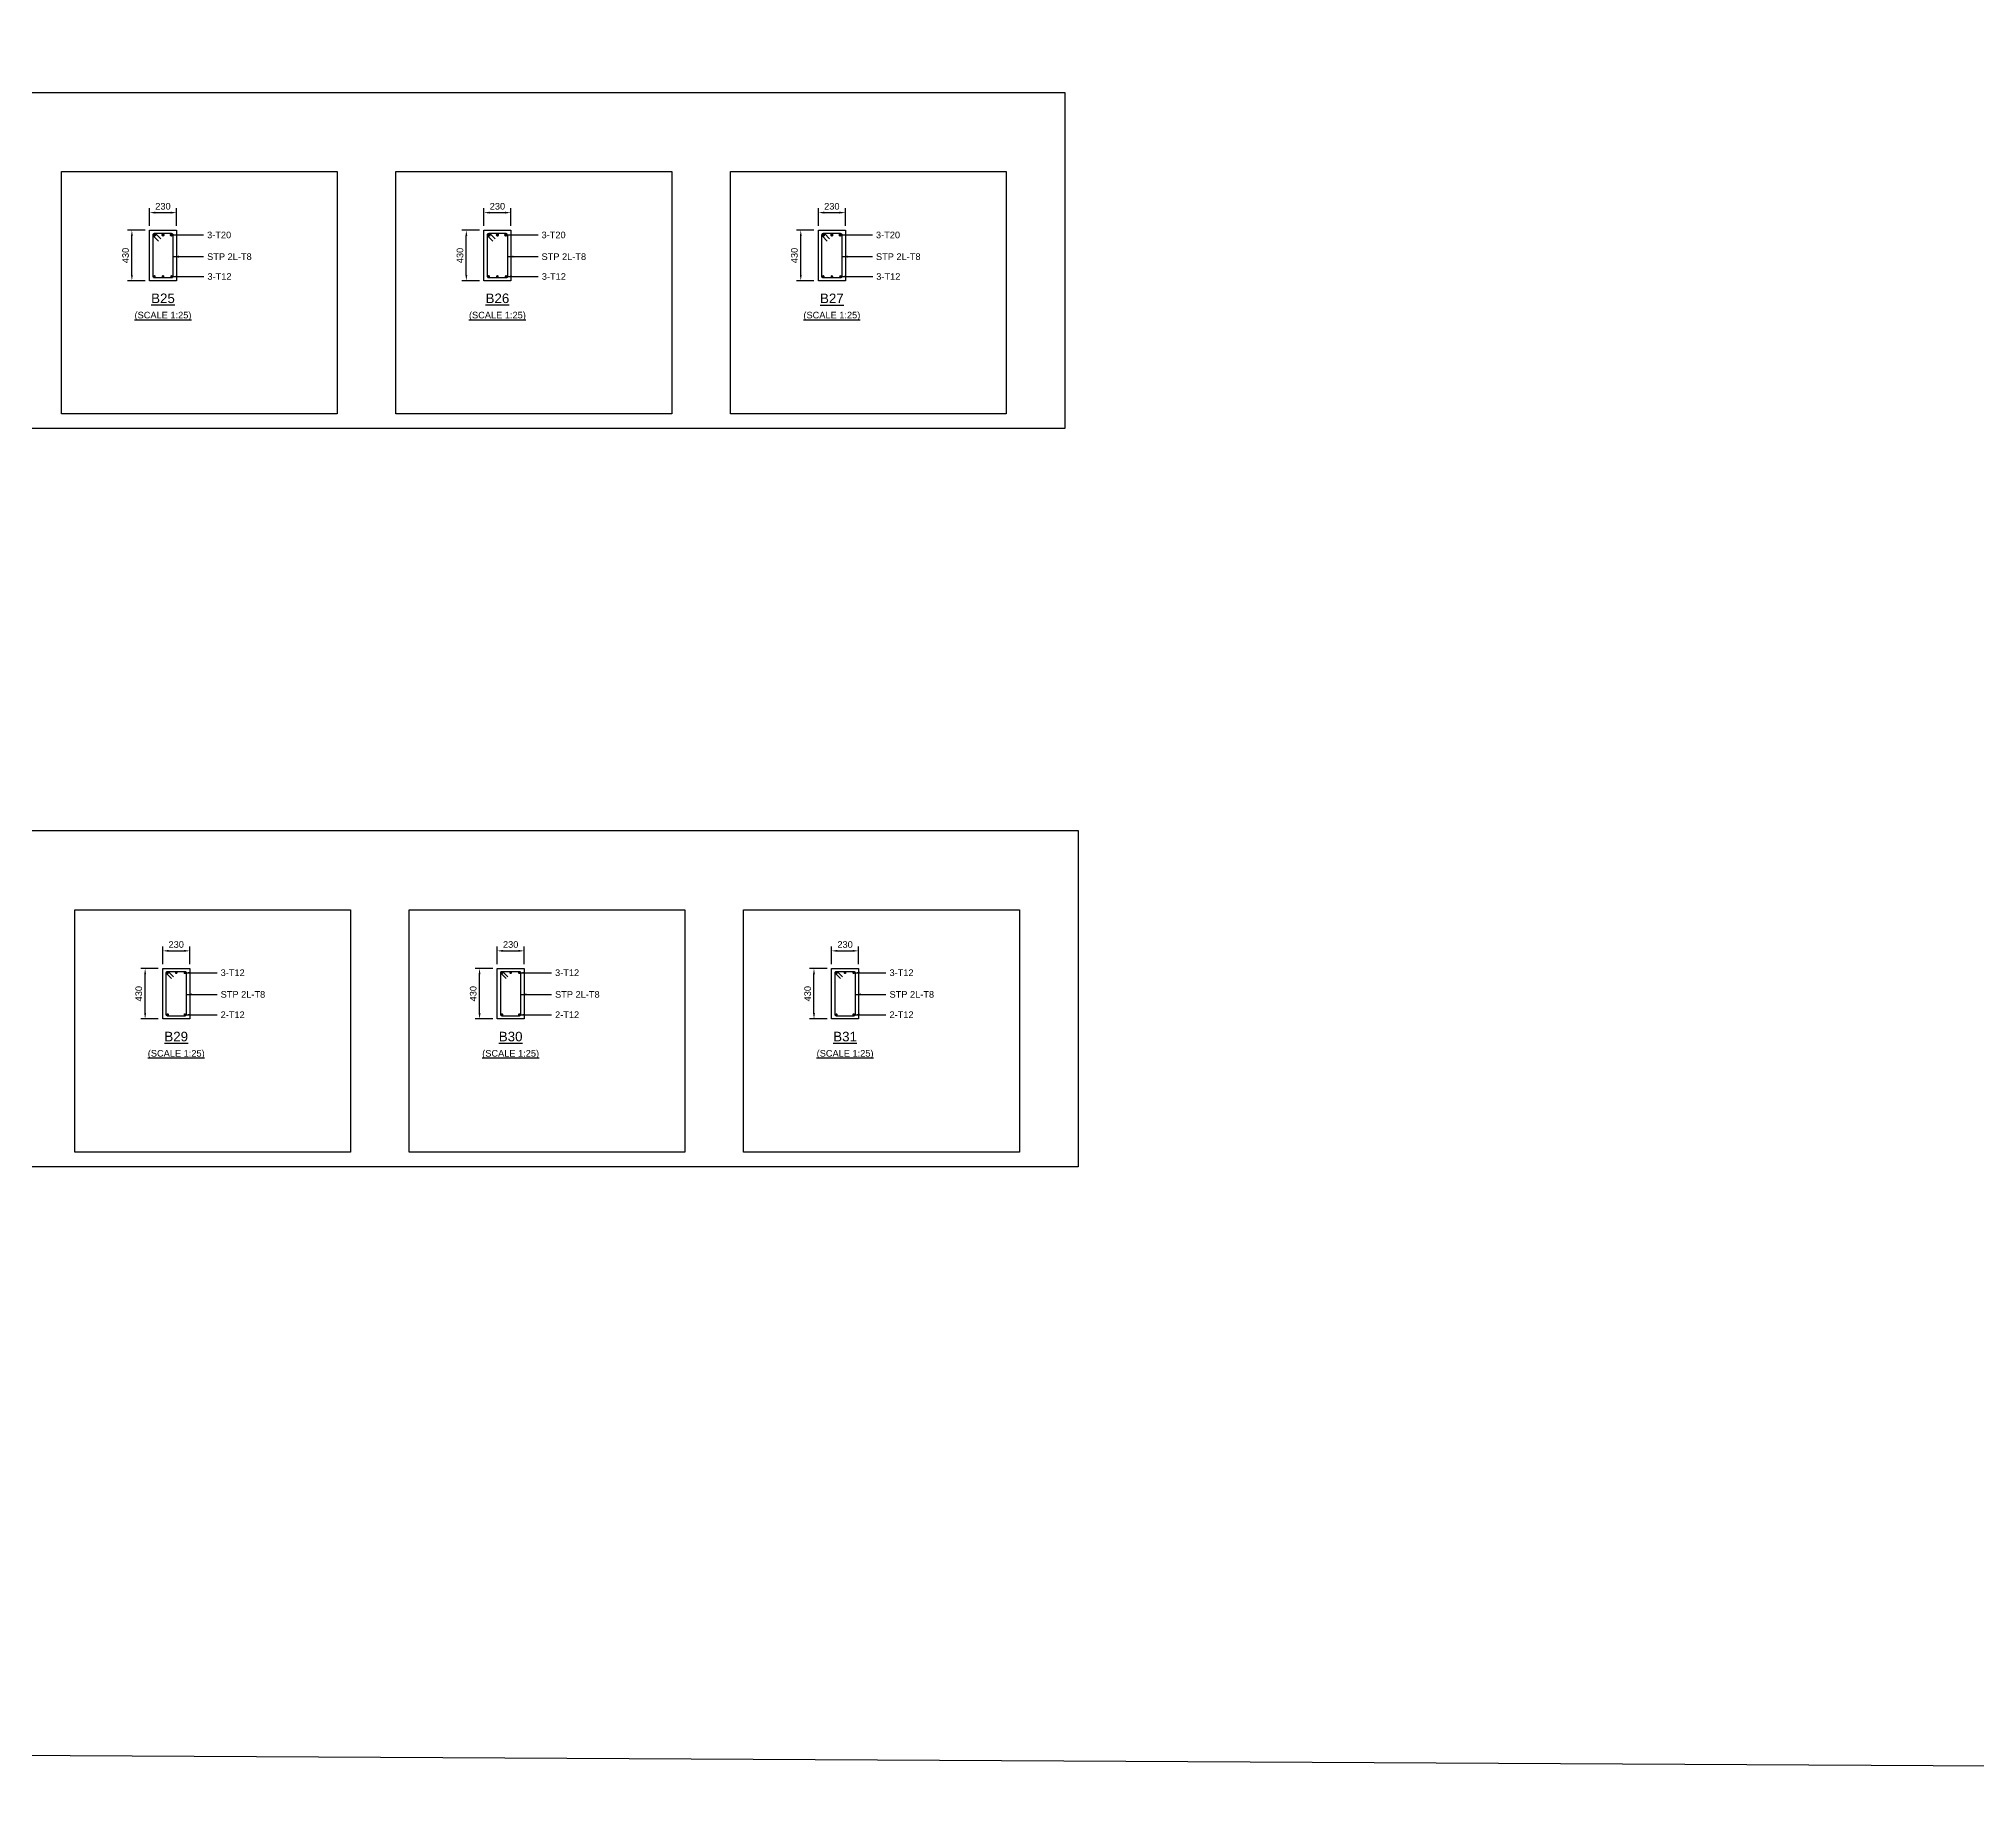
# Model space of a CAD drawing. Header units: inches. Extents: x -816171 to 9366335, y -450961 to 689132.
# Drawn here: x 4539322 to 4605399, y 139179 to 198837 of the extents above; entities that cross this region are included whole.
import ezdxf
from ezdxf.enums import TextEntityAlignment as Align

# ---------------------------------------------------------------- set-up
doc = ezdxf.new("R2010")
doc.units = ezdxf.units.IN
doc.header["$MEASUREMENT"] = 0
for name, color, linetype in [('Concrete Line', 2, 'Continuous'), ('Dimension', 31, 'Continuous'), ('Labels', 4, 'Continuous'), ('Link', 225, 'Continuous'), ('Reinforcement', 130, 'Continuous'), ('Schedule Border', 60, 'Continuous'), ('Text', 31, 'Continuous')]:
    doc.layers.add(name, color=color, linetype=linetype)
doc.styles.add('SC-SansSerif', font='SansSerif')
doc.dimstyles.new('SCBBSDimStyl', dxfattribs={"dimtxt": 225, "dimasz": 200, "dimexe": 150, "dimexo": 150, "dimgap": 100, "dimtad": 1, "dimtoh": 1, "dimdec": 0, "dimzin": 0, "dimdsep": 46, "dimtxsty": 'SC-SansSerif', "dimcen": 0.09, "dimclrd": 8, "dimclre": 8, "dimclrt": 31, "dimadec": 0, "dimazin": 0, "dimtfac": 1, "dimtdec": 0, "dimtix": 1, "dimtofl": 0, "dimtmove": 0, "dimatfit": 3, "dimfxl": 1, "dimtolj": 1, "dimtzin": 0, "dimarcsym": 0})

# ---------------------------------------------------------------- blocks, each defined once
blk = doc.blocks.new('*D1837')
at = {"layer": 'DEFPOINTS', "color": 0, "transparency": 16777216}
for p in [(4543096, 192311), (4544016, 192911), (4544016, 192311)]:
    blk.add_point(p, dxfattribs=at)
at = {"layer": 'Dimension', "color": 8, "lineweight": -2, "transparency": 16777216}
for p, q in [((4543096, 192461), (4543096, 193061)), ((4544016, 192461), (4544016, 193061)), ((4543296, 192911), (4543816, 192911))]:
    blk.add_line(p, q, dxfattribs=at)
at = {"layer": 'Dimension', "color": 8, "transparency": 16777216}
for points in [[(4543296, 192945), (4543296, 192878), (4543096, 192911)], [(4543816, 192945), (4543816, 192878), (4544016, 192911)]]:
    blk.add_solid(points, dxfattribs=at)
at = {"layer": 'Dimension', "color": 31, "transparency": 16777216, "insert": (4543556, 193127), "char_height": 225, "attachment_point": 5, "style": 'SC-SansSerif'}
blk.add_mtext('\\A1;230', dxfattribs=at)
blk = doc.blocks.new('*D1838')
at = {"layer": 'DEFPOINTS', "color": 0, "transparency": 16777216}
for p in [(4542496, 192311), (4543096, 192311), (4543096, 190591)]:
    blk.add_point(p, dxfattribs=at)
at = {"layer": 'Dimension', "color": 8, "lineweight": -2, "transparency": 16777216}
for p, q in [((4542946, 192311), (4542346, 192311)), ((4542496, 190791), (4542496, 192111)), ((4542946, 190591), (4542346, 190591))]:
    blk.add_line(p, q, dxfattribs=at)
at = {"layer": 'Dimension', "color": 8, "transparency": 16777216}
for points in [[(4542463, 192111), (4542529, 192111), (4542496, 192311)], [(4542463, 190791), (4542529, 190791), (4542496, 190591)]]:
    blk.add_solid(points, dxfattribs=at)
at = {"layer": 'Dimension', "color": 31, "transparency": 16777216, "insert": (4542280, 191451), "char_height": 225, "attachment_point": 5, "rotation": 90, "style": 'SC-SansSerif'}
blk.add_mtext('\\A1;430', dxfattribs=at)
blk = doc.blocks.new('*D1839')
at = {"layer": 'DEFPOINTS', "color": 0, "transparency": 16777216}
for p in [(4554496, 192311), (4555416, 192911), (4555416, 192311)]:
    blk.add_point(p, dxfattribs=at)
at = {"layer": 'Dimension', "color": 8, "lineweight": -2, "transparency": 16777216}
for p, q in [((4554496, 192461), (4554496, 193061)), ((4555416, 192461), (4555416, 193061)), ((4554696, 192911), (4555216, 192911))]:
    blk.add_line(p, q, dxfattribs=at)
at = {"layer": 'Dimension', "color": 8, "transparency": 16777216}
for points in [[(4554696, 192945), (4554696, 192878), (4554496, 192911)], [(4555216, 192945), (4555216, 192878), (4555416, 192911)]]:
    blk.add_solid(points, dxfattribs=at)
at = {"layer": 'Dimension', "color": 31, "transparency": 16777216, "insert": (4554956, 193127), "char_height": 225, "attachment_point": 5, "style": 'SC-SansSerif'}
blk.add_mtext('\\A1;230', dxfattribs=at)
blk = doc.blocks.new('*D1840')
at = {"layer": 'DEFPOINTS', "color": 0, "transparency": 16777216}
for p in [(4553896, 192311), (4554496, 192311), (4554496, 190591)]:
    blk.add_point(p, dxfattribs=at)
at = {"layer": 'Dimension', "color": 8, "lineweight": -2, "transparency": 16777216}
for p, q in [((4554346, 192311), (4553746, 192311)), ((4553896, 190791), (4553896, 192111)), ((4554346, 190591), (4553746, 190591))]:
    blk.add_line(p, q, dxfattribs=at)
at = {"layer": 'Dimension', "color": 8, "transparency": 16777216}
for points in [[(4553863, 192111), (4553929, 192111), (4553896, 192311)], [(4553863, 190791), (4553929, 190791), (4553896, 190591)]]:
    blk.add_solid(points, dxfattribs=at)
at = {"layer": 'Dimension', "color": 31, "transparency": 16777216, "insert": (4553680, 191451), "char_height": 225, "attachment_point": 5, "rotation": 90, "style": 'SC-SansSerif'}
blk.add_mtext('\\A1;430', dxfattribs=at)
blk = doc.blocks.new('*D1841')
at = {"layer": 'DEFPOINTS', "color": 0, "transparency": 16777216}
for p in [(4565896, 192311), (4566816, 192911), (4566816, 192311)]:
    blk.add_point(p, dxfattribs=at)
at = {"layer": 'Dimension', "color": 8, "lineweight": -2, "transparency": 16777216}
for p, q in [((4565896, 192461), (4565896, 193061)), ((4566816, 192461), (4566816, 193061)), ((4566096, 192911), (4566616, 192911))]:
    blk.add_line(p, q, dxfattribs=at)
at = {"layer": 'Dimension', "color": 8, "transparency": 16777216}
for points in [[(4566096, 192945), (4566096, 192878), (4565896, 192911)], [(4566616, 192945), (4566616, 192878), (4566816, 192911)]]:
    blk.add_solid(points, dxfattribs=at)
at = {"layer": 'Dimension', "color": 31, "transparency": 16777216, "insert": (4566356, 193127), "char_height": 225, "attachment_point": 5, "style": 'SC-SansSerif'}
blk.add_mtext('\\A1;230', dxfattribs=at)
blk = doc.blocks.new('*D1842')
at = {"layer": 'DEFPOINTS', "color": 0, "transparency": 16777216}
for p in [(4565296, 192311), (4565896, 192311), (4565896, 190591)]:
    blk.add_point(p, dxfattribs=at)
at = {"layer": 'Dimension', "color": 8, "lineweight": -2, "transparency": 16777216}
for p, q in [((4565746, 192311), (4565146, 192311)), ((4565296, 190791), (4565296, 192111)), ((4565746, 190591), (4565146, 190591))]:
    blk.add_line(p, q, dxfattribs=at)
at = {"layer": 'Dimension', "color": 8, "transparency": 16777216}
for points in [[(4565263, 192111), (4565329, 192111), (4565296, 192311)], [(4565263, 190791), (4565329, 190791), (4565296, 190591)]]:
    blk.add_solid(points, dxfattribs=at)
at = {"layer": 'Dimension', "color": 31, "transparency": 16777216, "insert": (4565080, 191451), "char_height": 225, "attachment_point": 5, "rotation": 90, "style": 'SC-SansSerif'}
blk.add_mtext('\\A1;430', dxfattribs=at)
blk = doc.blocks.new('*D1800')
at = {"layer": 'DEFPOINTS', "color": 0, "transparency": 16777216}
for p in [(4544467, 167751), (4543547, 167151), (4544467, 167151)]:
    blk.add_point(p, dxfattribs=at)
at = {"layer": 'Dimension', "color": 8, "lineweight": -2, "transparency": 16777216}
for p, q in [((4543547, 167301), (4543547, 167901)), ((4544467, 167301), (4544467, 167901)), ((4543747, 167751), (4544267, 167751))]:
    blk.add_line(p, q, dxfattribs=at)
at = {"layer": 'Dimension', "color": 8, "transparency": 16777216}
for points in [[(4543747, 167785), (4543747, 167718), (4543547, 167751)], [(4544267, 167785), (4544267, 167718), (4544467, 167751)]]:
    blk.add_solid(points, dxfattribs=at)
at = {"layer": 'Dimension', "color": 31, "transparency": 16777216, "insert": (4544007, 167967), "char_height": 225, "attachment_point": 5, "style": 'SC-SansSerif'}
blk.add_mtext('\\A1;230', dxfattribs=at)
blk = doc.blocks.new('*D1801')
at = {"layer": 'DEFPOINTS', "color": 0, "transparency": 16777216}
for p in [(4542947, 167151), (4543547, 167151), (4543547, 165431)]:
    blk.add_point(p, dxfattribs=at)
at = {"layer": 'Dimension', "color": 8, "lineweight": -2, "transparency": 16777216}
for p, q in [((4543397, 167151), (4542797, 167151)), ((4542947, 165631), (4542947, 166951)), ((4543397, 165431), (4542797, 165431))]:
    blk.add_line(p, q, dxfattribs=at)
at = {"layer": 'Dimension', "color": 8, "transparency": 16777216}
for points in [[(4542914, 166951), (4542980, 166951), (4542947, 167151)], [(4542914, 165631), (4542980, 165631), (4542947, 165431)]]:
    blk.add_solid(points, dxfattribs=at)
at = {"layer": 'Dimension', "color": 31, "transparency": 16777216, "insert": (4542731, 166291), "char_height": 225, "attachment_point": 5, "rotation": 90, "style": 'SC-SansSerif'}
blk.add_mtext('\\A1;430', dxfattribs=at)
blk = doc.blocks.new('*D1802')
at = {"layer": 'DEFPOINTS', "color": 0, "transparency": 16777216}
for p in [(4555867, 167751), (4554947, 167151), (4555867, 167151)]:
    blk.add_point(p, dxfattribs=at)
at = {"layer": 'Dimension', "color": 8, "lineweight": -2, "transparency": 16777216}
for p, q in [((4554947, 167301), (4554947, 167901)), ((4555867, 167301), (4555867, 167901)), ((4555147, 167751), (4555667, 167751))]:
    blk.add_line(p, q, dxfattribs=at)
at = {"layer": 'Dimension', "color": 8, "transparency": 16777216}
for points in [[(4555147, 167785), (4555147, 167718), (4554947, 167751)], [(4555667, 167785), (4555667, 167718), (4555867, 167751)]]:
    blk.add_solid(points, dxfattribs=at)
at = {"layer": 'Dimension', "color": 31, "transparency": 16777216, "insert": (4555407, 167967), "char_height": 225, "attachment_point": 5, "style": 'SC-SansSerif'}
blk.add_mtext('\\A1;230', dxfattribs=at)
blk = doc.blocks.new('*D1803')
at = {"layer": 'DEFPOINTS', "color": 0, "transparency": 16777216}
for p in [(4554347, 167151), (4554947, 167151), (4554947, 165431)]:
    blk.add_point(p, dxfattribs=at)
at = {"layer": 'Dimension', "color": 8, "lineweight": -2, "transparency": 16777216}
for p, q in [((4554797, 167151), (4554197, 167151)), ((4554347, 165631), (4554347, 166951)), ((4554797, 165431), (4554197, 165431))]:
    blk.add_line(p, q, dxfattribs=at)
at = {"layer": 'Dimension', "color": 8, "transparency": 16777216}
for points in [[(4554314, 166951), (4554380, 166951), (4554347, 167151)], [(4554314, 165631), (4554380, 165631), (4554347, 165431)]]:
    blk.add_solid(points, dxfattribs=at)
at = {"layer": 'Dimension', "color": 31, "transparency": 16777216, "insert": (4554131, 166291), "char_height": 225, "attachment_point": 5, "rotation": 90, "style": 'SC-SansSerif'}
blk.add_mtext('\\A1;430', dxfattribs=at)
blk = doc.blocks.new('*D1804')
at = {"layer": 'DEFPOINTS', "color": 0, "transparency": 16777216}
for p in [(4567267, 167751), (4566347, 167151), (4567267, 167151)]:
    blk.add_point(p, dxfattribs=at)
at = {"layer": 'Dimension', "color": 8, "lineweight": -2, "transparency": 16777216}
for p, q in [((4566347, 167301), (4566347, 167901)), ((4567267, 167301), (4567267, 167901)), ((4566547, 167751), (4567067, 167751))]:
    blk.add_line(p, q, dxfattribs=at)
at = {"layer": 'Dimension', "color": 8, "transparency": 16777216}
for points in [[(4566547, 167785), (4566547, 167718), (4566347, 167751)], [(4567067, 167785), (4567067, 167718), (4567267, 167751)]]:
    blk.add_solid(points, dxfattribs=at)
at = {"layer": 'Dimension', "color": 31, "transparency": 16777216, "insert": (4566807, 167967), "char_height": 225, "attachment_point": 5, "style": 'SC-SansSerif'}
blk.add_mtext('\\A1;230', dxfattribs=at)
blk = doc.blocks.new('*D1805')
at = {"layer": 'DEFPOINTS', "color": 0, "transparency": 16777216}
for p in [(4565747, 167151), (4566347, 167151), (4566347, 165431)]:
    blk.add_point(p, dxfattribs=at)
at = {"layer": 'Dimension', "color": 8, "lineweight": -2, "transparency": 16777216}
for p, q in [((4566197, 167151), (4565597, 167151)), ((4565747, 165631), (4565747, 166951)), ((4566197, 165431), (4565597, 165431))]:
    blk.add_line(p, q, dxfattribs=at)
at = {"layer": 'Dimension', "color": 8, "transparency": 16777216}
for points in [[(4565714, 166951), (4565780, 166951), (4565747, 167151)], [(4565714, 165631), (4565780, 165631), (4565747, 165431)]]:
    blk.add_solid(points, dxfattribs=at)
at = {"layer": 'Dimension', "color": 31, "transparency": 16777216, "insert": (4565531, 166291), "char_height": 225, "attachment_point": 5, "rotation": 90, "style": 'SC-SansSerif'}
blk.add_mtext('\\A1;430', dxfattribs=at)

msp = doc.modelspace()

# ---------------------------------------------------------------- linework, layer by layer
msp.add_lwpolyline([(4345625.03926, 392838.94799), (4752076.79706, 390657.34345), (4752076.79706, 139178.61934), (4345625.03926, 141360.22388)], close=True)
at = {"layer": 'Concrete Line'}
for points in [[(4543096.09403, 192311.35614), (4544016.09403, 192311.35614), (4544016.09403, 190591.35614), (4543096.09403, 190591.35614)], [(4554496.09403, 192311.35614), (4555416.09403, 192311.35614), (4555416.09403, 190591.35614), (4554496.09403, 190591.35614)], [(4565896.09403, 192311.35614), (4566816.09403, 192311.35614), (4566816.09403, 190591.35614), (4565896.09403, 190591.35614)], [(4543547.09013, 167151.35614), (4544467.09013, 167151.35614), (4544467.09013, 165431.35614), (4543547.09013, 165431.35614)], [(4554947.09403, 167151.35614), (4555867.09403, 167151.35614), (4555867.09403, 165431.35614), (4554947.09403, 165431.35614)], [(4566347.09403, 167151.35614), (4567267.09403, 167151.35614), (4567267.09403, 165431.35614), (4566347.09403, 165431.35614)]]:
    msp.add_lwpolyline(points, close=True, dxfattribs=at)
at = {"layer": 'Link'}
for points in [[(4543401.46182, 191941.59443), (4543232.35648, 192111.89823, -0.66690252), (4543272.09403, 192207.35614), (4543840.09403, 192207.35614, -0.4142135624), (4543896.09403, 192151.35614), (4543896.09403, 190735.35614, -0.4142135624), (4543850.09403, 190689.35614), (4543262.09403, 190689.35614, -0.4142135624), (4543216.09403, 190735.35614), (4543216.09403, 192151.35614, -0.6694562621), (4543311.83159, 192190.81406), (4543480.93693, 192020.51025)], [(4554801.46182, 191941.59443), (4554632.35648, 192111.89823, -0.66690252), (4554672.09403, 192207.35614), (4555240.09403, 192207.35614, -0.4142135624), (4555296.09403, 192151.35614), (4555296.09403, 190735.35614, -0.4142135624), (4555250.09403, 190689.35614), (4554662.09403, 190689.35614, -0.4142135624), (4554616.09403, 190735.35614), (4554616.09403, 192151.35614, -0.6694562621), (4554711.83159, 192190.81406), (4554880.93693, 192020.51025)], [(4566201.46182, 191941.59443), (4566032.35648, 192111.89823, -0.66690252), (4566072.09403, 192207.35614), (4566640.09403, 192207.35614, -0.4142135624), (4566696.09403, 192151.35614), (4566696.09403, 190735.35614, -0.4142135624), (4566650.09403, 190689.35614), (4566062.09403, 190689.35614, -0.4142135624), (4566016.09403, 190735.35614), (4566016.09403, 192151.35614, -0.6694562621), (4566111.83159, 192190.81406), (4566280.93693, 192020.51025)], [(4543850.26884, 166805.1236), (4543680.56322, 166974.82923, -0.6681786379), (4543713.09013, 167053.35614), (4544301.09013, 167053.35614, -0.4142135624), (4544347.09013, 167007.35614), (4544347.09013, 165575.35614, -0.4142135624), (4544301.09013, 165529.35614), (4543713.09013, 165529.35614, -0.4142135624), (4543667.09013, 165575.35614), (4543667.09013, 167007.35614, -0.6681786379), (4543745.61704, 167039.88306), (4543915.32267, 166870.17743)], [(4555250.27275, 166805.1236), (4555080.56712, 166974.82923, -0.6681786379), (4555113.09403, 167053.35614), (4555701.09403, 167053.35614, -0.4142135624), (4555747.09403, 167007.35614), (4555747.09403, 165575.35614, -0.4142135624), (4555701.09403, 165529.35614), (4555113.09403, 165529.35614, -0.4142135624), (4555067.09403, 165575.35614), (4555067.09403, 167007.35614, -0.6681786379), (4555145.62095, 167039.88306), (4555315.32657, 166870.17743)], [(4566650.27275, 166805.1236), (4566480.56712, 166974.82923, -0.6681786379), (4566513.09403, 167053.35614), (4567101.09403, 167053.35614, -0.4142135624), (4567147.09403, 167007.35614), (4567147.09403, 165575.35614, -0.4142135624), (4567101.09403, 165529.35614), (4566513.09403, 165529.35614, -0.4142135624), (4566467.09403, 165575.35614), (4566467.09403, 167007.35614, -0.6681786379), (4566545.62095, 167039.88306), (4566715.32657, 166870.17743)]]:
    msp.add_lwpolyline(points, format="xyb", dxfattribs=at)
at = {"layer": 'Reinforcement'}
for points, const_width in [([(4543244.09403, 192151.35614, 1), (4543300.09403, 192151.35614, 1)], 56), ([(4543528.09403, 192151.35614, 1), (4543584.09403, 192151.35614, 1)], 56), ([(4543812.09403, 192151.35614, 1), (4543868.09403, 192151.35614, 1)], 56), ([(4554644.09403, 192151.35614, 1), (4554700.09403, 192151.35614, 1)], 56), ([(4554928.09403, 192151.35614, 1), (4554984.09403, 192151.35614, 1)], 56), ([(4555212.09403, 192151.35614, 1), (4555268.09403, 192151.35614, 1)], 56), ([(4566044.09403, 192151.35614, 1), (4566100.09403, 192151.35614, 1)], 56), ([(4566328.09403, 192151.35614, 1), (4566384.09403, 192151.35614, 1)], 56), ([(4566612.09403, 192151.35614, 1), (4566668.09403, 192151.35614, 1)], 56), ([(4543239.09403, 190735.35614, 1), (4543285.09403, 190735.35614, 1)], 46), ([(4543533.09403, 190735.35614, 1), (4543579.09403, 190735.35614, 1)], 46), ([(4543827.09403, 190735.35614, 1), (4543873.09403, 190735.35614, 1)], 46), ([(4554639.09403, 190735.35614, 1), (4554685.09403, 190735.35614, 1)], 46), ([(4554933.09403, 190735.35614, 1), (4554979.09403, 190735.35614, 1)], 46), ([(4555227.09403, 190735.35614, 1), (4555273.09403, 190735.35614, 1)], 46), ([(4566039.09403, 190735.35614, 1), (4566085.09403, 190735.35614, 1)], 46), ([(4566333.09403, 190735.35614, 1), (4566379.09403, 190735.35614, 1)], 46), ([(4566627.09403, 190735.35614, 1), (4566673.09403, 190735.35614, 1)], 46), ([(4543690.09013, 167007.35614, 1), (4543736.09013, 167007.35614, 1)], 46), ([(4543984.09013, 167007.35614, 1), (4544030.09013, 167007.35614, 1)], 46), ([(4544278.09013, 167007.35614, 1), (4544324.09013, 167007.35614, 1)], 46), ([(4555090.09403, 167007.35614, 1), (4555136.09403, 167007.35614, 1)], 46), ([(4555384.09403, 167007.35614, 1), (4555430.09403, 167007.35614, 1)], 46), ([(4555678.09403, 167007.35614, 1), (4555724.09403, 167007.35614, 1)], 46), ([(4566490.09403, 167007.35614, 1), (4566536.09403, 167007.35614, 1)], 46), ([(4566784.09403, 167007.35614, 1), (4566830.09403, 167007.35614, 1)], 46), ([(4567078.09403, 167007.35614, 1), (4567124.09403, 167007.35614, 1)], 46), ([(4543690.09013, 165575.35614, 1), (4543736.09013, 165575.35614, 1)], 46), ([(4544278.09013, 165575.35614, 1), (4544324.09013, 165575.35614, 1)], 46), ([(4555090.09403, 165575.35614, 1), (4555136.09403, 165575.35614, 1)], 46), ([(4555678.09403, 165575.35614, 1), (4555724.09403, 165575.35614, 1)], 46), ([(4566490.09403, 165575.35614, 1), (4566536.09403, 165575.35614, 1)], 46), ([(4567078.09403, 165575.35614, 1), (4567124.09403, 165575.35614, 1)], 46)]:
    msp.add_lwpolyline(points, format="xyb", close=True, dxfattribs=dict(at, const_width=const_width))
at = {"layer": 'Schedule Border'}
for points in [[(4478771.08622, 197011.35614), (4574296.09533, 197011.35614), (4574296.09533, 185551.35614), (4478771.08622, 185551.35614)], [(4540096.09533, 194311.35614), (4549496.09533, 194311.35614), (4549496.09533, 186051.35614), (4540096.09533, 186051.35614)], [(4551496.09533, 194311.35614), (4560896.09533, 194311.35614), (4560896.09533, 186051.35614), (4551496.09533, 186051.35614)], [(4562896.09533, 194311.35614), (4572296.09533, 194311.35614), (4572296.09533, 186051.35614), (4562896.09533, 186051.35614)], [(4478771.08622, 171851.35614), (4574747.09102, 171851.35614), (4574747.09102, 160391.35614), (4478771.08622, 160391.35614)], [(4540547.09102, 169151.35614), (4549947.09102, 169151.35614), (4549947.09102, 160891.35614), (4540547.09102, 160891.35614)], [(4551947.09102, 169151.35614), (4561347.09102, 169151.35614), (4561347.09102, 160891.35614), (4551947.09102, 160891.35614)], [(4563347.09102, 169151.35614), (4572747.09102, 169151.35614), (4572747.09102, 160891.35614), (4563347.09102, 160891.35614)]]:
    msp.add_lwpolyline(points, close=True, dxfattribs=at)

# ---------------------------------------------------------------- texts
at = {"layer": 'Labels', "style": 'SC-SansSerif'}
for s, p in [('%%uB25', (4543556.09403, 189991.35614)), ('%%uB26', (4554956.09403, 189991.35614)), ('%%uB27', (4566356.09403, 189991.35614)), ('%%uB29', (4544007.09013, 164831.35614)), ('%%uB30', (4555407.09403, 164831.35614)), ('%%uB31', (4566807.09403, 164831.35614))]:
    msp.add_text(s, height=325, dxfattribs=at).set_placement(p, align=Align.MIDDLE)
at = {"layer": 'Text', "style": 'SC-SansSerif'}
for s, p in [('3-T20', (4545060.09403, 192151.35614)), ('3-T20', (4556460.09403, 192151.35614)), ('3-T20', (4567860.09403, 192151.35614)), ('STP 2L-T8', (4545060.09403, 191411.35614)), ('STP 2L-T8', (4556460.09403, 191411.35614)), ('STP 2L-T8', (4567860.09403, 191411.35614)), ('3-T12', (4545070.09403, 190735.35614)), ('3-T12', (4556470.09403, 190735.35614)), ('3-T12', (4567870.09403, 190735.35614)), ('3-T12', (4545521.09013, 167007.35614)), ('3-T12', (4556921.09403, 167007.35614)), ('3-T12', (4568321.09403, 167007.35614)), ('STP 2L-T8', (4545521.09013, 166267.35614)), ('STP 2L-T8', (4556921.09403, 166267.35614)), ('STP 2L-T8', (4568321.09403, 166267.35614)), ('2-T12', (4545521.09013, 165575.35614)), ('2-T12', (4556921.09403, 165575.35614)), ('2-T12', (4568321.09403, 165575.35614))]:
    msp.add_text(s, height=225, dxfattribs=at).set_placement(p, align=Align.MIDDLE_LEFT)
for p in [(4543556.09403, 189391.35614), (4554956.09403, 189391.35614), (4566356.09403, 189391.35614), (4544007.09013, 164231.35614), (4555407.09403, 164231.35614), (4566807.09403, 164231.35614)]:
    msp.add_text('%%u(SCALE 1:25)', height=225, dxfattribs=at).set_placement(p, align=Align.MIDDLE)

# ---------------------------------------------------------------- dimensions: what is measured, and where the dimension line sits
at = {"layer": 'Dimension'}
for base, p1, p2, angle, text, picture, middle in [((4544016.09402, 192911.35614), (4543096.09402, 192311.35614), (4544016.09402, 192311.35614), 0, '230', '*D1837', (4543556.09403, 192911.35614)), ((4555416.09402, 192911.35614), (4554496.09402, 192311.35614), (4555416.09402, 192311.35614), 0, '230', '*D1839', (4554956.09403, 192911.35614)), ((4566816.09402, 192911.35614), (4565896.09402, 192311.35614), (4566816.09402, 192311.35614), 0, '230', '*D1841', (4566356.09403, 192911.35614)), ((4542496.09403, 192311.35614), (4543096.09402, 190591.35614), (4543096.09402, 192311.35614), 90, '430', '*D1838', (4542496.09403, 191451.35614)), ((4553896.09403, 192311.35614), (4554496.09402, 190591.35614), (4554496.09402, 192311.35614), 90, '430', '*D1840', (4553896.09403, 191451.35614)), ((4565296.09403, 192311.35614), (4565896.09402, 190591.35614), (4565896.09402, 192311.35614), 90, '430', '*D1842', (4565296.09403, 191451.35614)), ((4544467.09012, 167751.35614), (4543547.09012, 167151.35614), (4544467.09012, 167151.35614), 0, '230', '*D1800', (4544007.09013, 167751.35614)), ((4555867.09402, 167751.35614), (4554947.09402, 167151.35614), (4555867.09402, 167151.35614), 0, '230', '*D1802', (4555407.09403, 167751.35614)), ((4567267.09402, 167751.35614), (4566347.09402, 167151.35614), (4567267.09402, 167151.35614), 0, '230', '*D1804', (4566807.09403, 167751.35614)), ((4542947.09013, 167151.35614), (4543547.09012, 165431.35614), (4543547.09012, 167151.35614), 90, '430', '*D1801', (4542947.09013, 166291.35614)), ((4554347.09403, 167151.35614), (4554947.09402, 165431.35614), (4554947.09402, 167151.35614), 90, '430', '*D1803', (4554347.09403, 166291.35614)), ((4565747.09403, 167151.35614), (4566347.09402, 165431.35614), (4566347.09402, 167151.35614), 90, '430', '*D1805', (4565747.09403, 166291.35614))]:
    dim = msp.add_linear_dim(base=base, p1=p1, p2=p2, angle=angle, text=text, dimstyle='SCBBSDimStyl', override={"dimjust": 0}, dxfattribs=at)
    dim.commit()
    dim.dimension.update_dxf_attribs({"geometry": picture, "text_midpoint": middle, "dimtype": 161})

# ---------------------------------------------------------------- leaders
at = {"layer": 'Dimension', "color": 8}
for points in [[(4543840.09403, 192151.35614), (4544340.09403, 192151.35614), (4544940.09403, 192151.35614)], [(4555240.09403, 192151.35614), (4555740.09403, 192151.35614), (4556340.09403, 192151.35614)], [(4566640.09403, 192151.35614), (4567140.09403, 192151.35614), (4567740.09403, 192151.35614)], [(4543896.09403, 191411.35614), (4544940.09403, 191411.35614)], [(4555296.09403, 191411.35614), (4556340.09403, 191411.35614)], [(4566696.09403, 191411.35614), (4567740.09403, 191411.35614)], [(4543850.09403, 190735.35614), (4544350.09403, 190735.35614), (4544950.09403, 190735.35614)], [(4555250.09403, 190735.35614), (4555750.09403, 190735.35614), (4556350.09403, 190735.35614)], [(4566650.09403, 190735.35614), (4567150.09403, 190735.35614), (4567750.09403, 190735.35614)], [(4544301.09013, 167007.35614), (4544801.09013, 167007.35614), (4545401.09013, 167007.35614)], [(4555701.09403, 167007.35614), (4556201.09403, 167007.35614), (4556801.09403, 167007.35614)], [(4567101.09403, 167007.35614), (4567601.09403, 167007.35614), (4568201.09403, 167007.35614)], [(4544347.09013, 166267.35614), (4545401.09013, 166267.35614)], [(4555747.09403, 166267.35614), (4556801.09403, 166267.35614)], [(4567147.09403, 166267.35614), (4568201.09403, 166267.35614)], [(4544301.09013, 165575.35614), (4544801.09013, 165575.35614), (4545401.09013, 165575.35614)], [(4555701.09403, 165575.35614), (4556201.09403, 165575.35614), (4556801.09403, 165575.35614)], [(4567101.09403, 165575.35614), (4567601.09403, 165575.35614), (4568201.09403, 165575.35614)]]:
    msp.add_leader(points, dimstyle='SCBBSDimStyl', dxfattribs=at)

doc.saveas('drawing.dxf')
